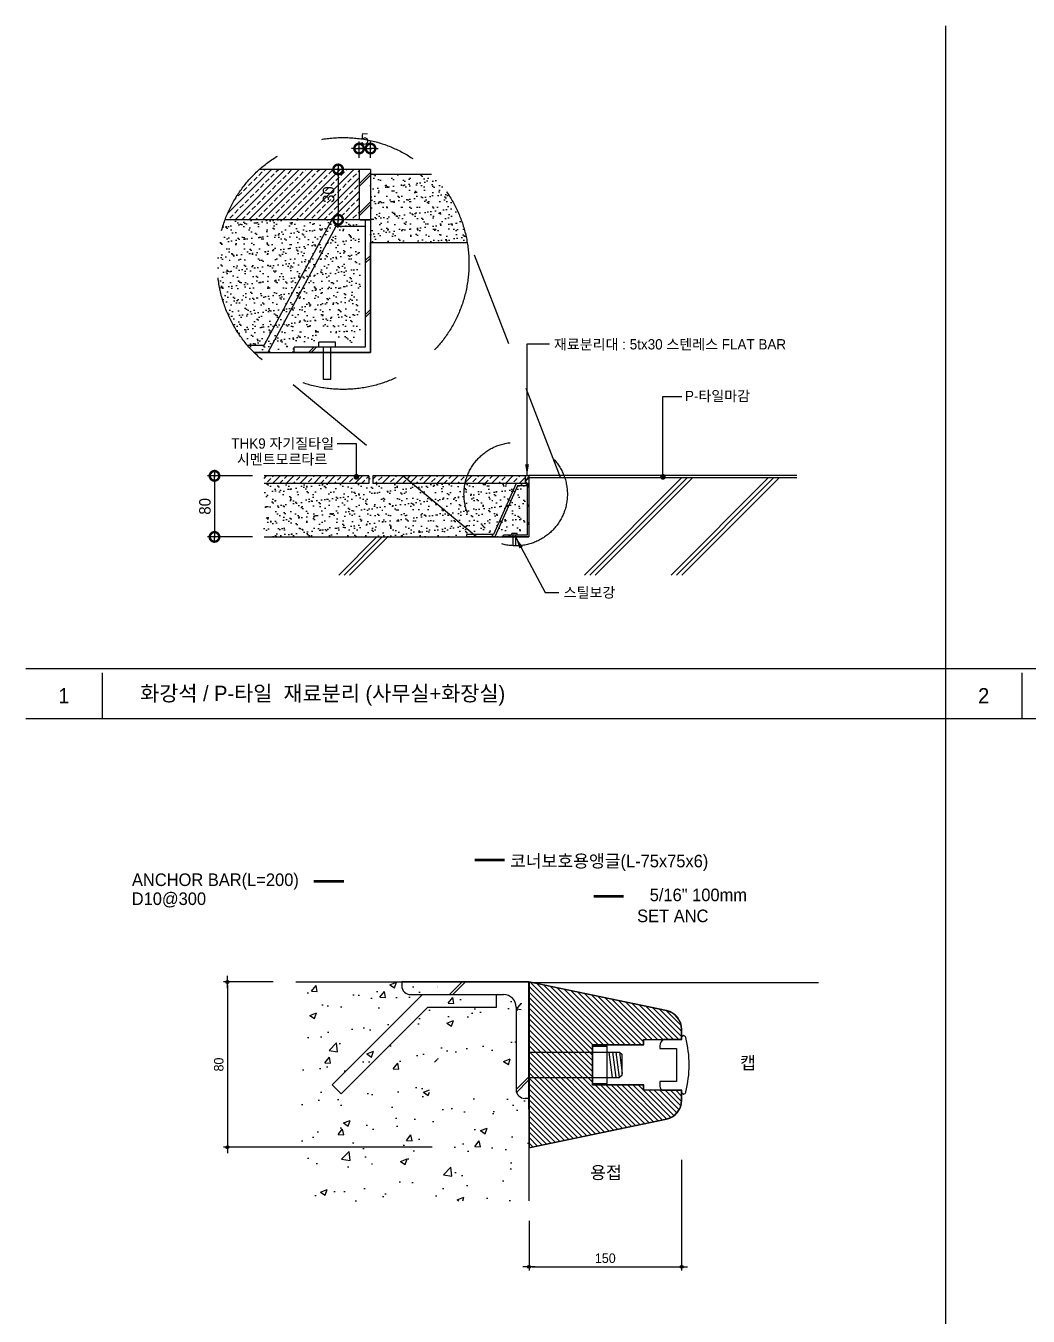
# Model space of a CAD drawing. Header units: millimetres. Extents: x 34525733 to 34529703, y -18666059 to -18663334.
# Drawn here: x 34525733 to 34527048, y -18665026 to -18663334 of the extents above; entities that cross this region are included whole.
import ezdxf
from ezdxf.enums import TextEntityAlignment as Align

# ---------------------------------------------------------------- set-up
doc = ezdxf.new("R2010")
doc.units = ezdxf.units.MM
doc.header["$LTSCALE"] = 100
doc.header["$MEASUREMENT"] = 0
doc.linetypes.add('HIDDEN', pattern=[0.375, 0.25, -0.125])
doc.layers.get('DEFPOINTS').update_dxf_attribs({"color": 124})
for name, color, linetype in [('3TEX', 3, 'Continuous'), ('7DIM', 9, 'Continuous'), ('9', 9, 'Continuous'), ('AA-XXXX-SDET', 7, 'Continuous'), ('D-1', 1, 'Continuous'), ('D-3', 3, 'Continuous'), ('D-7', 7, 'Continuous'), ('DETL', 9, 'Continuous'), ('FIN', 6, 'Continuous'), ('HAT', 8, 'Continuous'), ('SY', 1, 'Continuous'), ('TEXT', 7, 'Continuous')]:
    doc.layers.add(name, color=color, linetype=linetype)
doc.styles.add('1', font='')
doc.styles.add('나눔고딕', font='')
doc.styles.add('돋움', font='')
doc.styles.get('1').set_extended_font_data('Dotum')
doc.styles.get('나눔고딕').set_extended_font_data('Dotum')
doc.styles.get('돋움').set_extended_font_data('Dotum')
doc.dimstyles.new('DIM1', dxfattribs={"dimtxt": 3.5, "dimasz": 0.8, "dimexe": 1, "dimexo": 3, "dimgap": 1, "dimtad": 1, "dimdec": 0, "dimzin": 1, "dimlunit": 6, "dimtxsty": '나눔고딕', "dimblk": 'DIMDOT', "dimcen": 1, "dimclrd": 256, "dimclre": 256, "dimclrt": 3, "dimadec": 0, "dimazin": 0, "dimtfac": 1, "dimtdec": 0, "dimtix": 1, "dimtmove": 2, "dimatfit": 3, "dimldrblk": 'DIMDOT', "dimfxl": 0, "dimtolj": 1, "dimarcsym": 0})
doc.dimstyles.new('DIM5', dxfattribs={"dimscale": 5, "dimtxt": 2.5, "dimasz": 1, "dimexe": 2, "dimexo": 3, "dimgap": 1, "dimtad": 1, "dimdec": 0, "dimdsep": 46, "dimtxsty": '돋움', "dimblk": 'Arrow_Dot', "dimcen": 1, "dimclrd": 7, "dimclre": 7, "dimclrt": 3, "dimadec": 1, "dimazin": 0, "dimtfac": 1, "dimtdec": 0, "dimtix": 1, "dimtmove": 2, "dimatfit": 3, "dimldrblk": 'Arrow-V', "dimfxl": 0, "dimtolj": 1, "dimtzin": 0, "dimarcsym": 0})
doc.dimstyles.new('DIM5d', dxfattribs={"dimscale": 5, "dimtxt": 2.5, "dimasz": 1, "dimexe": 2, "dimexo": 3, "dimgap": 1, "dimtad": 1, "dimdec": 0, "dimdsep": 46, "dimtxsty": '돋움', "dimblk": 'DOT', "dimcen": 1, "dimclrd": 7, "dimclre": 7, "dimclrt": 3, "dimadec": 1, "dimazin": 0, "dimtfac": 1, "dimtdec": 0, "dimtix": 1, "dimtmove": 2, "dimatfit": 3, "dimldrblk": 'Arrow-D', "dimfxl": 0, "dimtolj": 1, "dimtzin": 0, "dimarcsym": 0})
doc.dimstyles.new('JLDD-50', dxfattribs={"dimscale": 5, "dimtxt": 3, "dimasz": 1, "dimexe": 1.8, "dimexo": 3, "dimgap": 1, "dimtad": 1, "dimdec": 0, "dimdsep": 46, "dimtxsty": '돋움', "dimblk": 'JLD-DOT', "dimcen": 2.5, "dimdle": 1.5, "dimclrd": 7, "dimclre": 7, "dimclrt": 3, "dimazin": 0, "dimtfac": 1, "dimtdec": 0, "dimtix": 1, "dimtmove": 2, "dimatfit": 3, "dimfxl": 0, "dimtolj": 1, "dimtzin": 0, "dimarcsym": 0})
pattern_1 = [(45, (34523371.675, -18669600.682), (-8.980256, 8.980256), []), (45, (34523380.656, -18669600.682), (-8.980256, 8.980256), [6.35, -3.175])]
pattern_2 = [(37.5, (34529384.153, -18670707.438), (-0.48001, 14.682397), [0, -11.5824, 0, -12.954, 0, -12.3825]), (7.5, (34529384.153, -18670707.438), (13.4857, 21.504753), [0, -6.2484, 0, -10.4394, 0, -4.0005]), (327.5, (34529374.78, -18670707.438), (23.729771, 0.043116), [0, -3.81, 0, -13.716, 0, -17.907]), (317.5, (34529374.78, -18670707.438), (22.906694, 6.68788), [0, -1.905, 0, -8.9916, 0, -10.287])]

# ---------------------------------------------------------------- blocks, each defined once
blk = doc.blocks.new('*X8')
at = {"color": 0}
for p, q in [((5241, 10926), (5499, 11184)), ((5252, 10980), (5477, 11205)), ((5263, 11033), (5435, 11205)), ((5274, 11087), (5389, 11201)), ((5899, 11117), (5986, 11205)), ((5899, 11160), (5944, 11205)), ((5899, 11202), (5902, 11205)), ((5899, 11075), (6022, 11198)), ((5899, 11033), (6052, 11185)), ((5899, 10990), (6076, 11167)), ((5219, 10819), (5499, 11099)), ((5230, 10873), (5499, 11142)), ((5859, 10823), (6124, 11087)), ((5899, 10948), (6097, 11145)), ((5899, 10905), (6113, 11119)), ((5185, 10658), (5499, 10972)), ((5196, 10712), (5499, 11014)), ((5207, 10765), (5499, 11057)), ((5859, 10781), (6131, 11052)), ((5859, 10738), (6138, 11017)), ((5859, 10696), (6145, 10982)), ((5152, 10497), (5539, 10885)), ((5163, 10551), (5517, 10905)), ((5174, 10605), (5499, 10930)), ((5859, 10653), (6153, 10947)), ((5859, 10611), (6160, 10912)), ((5859, 10865), (5899, 10905)), ((5859, 10568), (6167, 10877)), ((5129, 10390), (5539, 10800)), ((5140, 10444), (5539, 10842)), ((5380, 10005), (6182, 10807)), ((5423, 10005), (6189, 10771)), ((5859, 10526), (6175, 10842)), ((5096, 10229), (5539, 10673)), ((5107, 10283), (5539, 10715)), ((5118, 10337), (5539, 10757)), ((5465, 10005), (6197, 10736)), ((5508, 10005), (6204, 10701)), ((5550, 10005), (6211, 10666)), ((5074, 10122), (5539, 10588)), ((5085, 10176), (5539, 10630)), ((5593, 10005), (6219, 10631)), ((5635, 10005), (6226, 10596)), ((5677, 10005), (6233, 10561)), ((5051, 10015), (5541, 10505)), ((5062, 10069), (5539, 10545)), ((5083, 10005), (5583, 10505)), ((5126, 10005), (5626, 10505)), ((5168, 10005), (5668, 10505)), ((5211, 10005), (5711, 10505)), ((5253, 10005), (5753, 10505)), ((5296, 10005), (5796, 10505)), ((5338, 10005), (5838, 10505)), ((5720, 10005), (6241, 10526)), ((5762, 10005), (6248, 10491)), ((5805, 10005), (6255, 10455)), ((5847, 10005), (6263, 10420)), ((5890, 10005), (6270, 10385)), ((5932, 10005), (6277, 10350)), ((5974, 10005), (6284, 10315)), ((6017, 10005), (6292, 10280)), ((6059, 10005), (6299, 10245)), ((6102, 10005), (6306, 10210)), ((6144, 10005), (6314, 10175)), ((6187, 10005), (6321, 10139)), ((6229, 10005), (6328, 10104)), ((6271, 10005), (6336, 10069)), ((6314, 10005), (6343, 10034))]:
    blk.add_line(p, q, dxfattribs=at)
blk = doc.blocks.new('DIMDOT')
blk.add_line((-2, 0), (2, 0))
blk.add_circle((0, 0), 0.5)
blk = doc.blocks.new('*D9')
at = {"layer": '7DIM', "lineweight": -2}
for p, q in [((34526593.4, -18664820.7), (34526593.4, -18664966)), ((34526393.4, -18664900.8), (34526393.4, -18664966)), ((34526397.4, -18664961), (34526589.4, -18664961))]:
    blk.add_line(p, q, dxfattribs=at)
at = {"layer": 'DEFPOINTS', "color": 0}
for p in [(34526593.4, -18664805.7), (34526393.4, -18664885.8), (34526593.4, -18664961)]:
    blk.add_point(p, dxfattribs=at)
at = {"layer": '7DIM', "lineweight": -2, "xscale": 4, "yscale": 4, "zscale": 4, "rotation": 180}
blk.add_blockref('DIMDOT', (34526393.4, -18664961), dxfattribs=at)
at = {"layer": '7DIM', "lineweight": -2, "xscale": 4, "yscale": 4, "zscale": 4}
blk.add_blockref('DIMDOT', (34526593.4, -18664961), dxfattribs=at)
at = {"layer": '7DIM', "color": 3, "insert": (34526493.4, -18664949.8), "char_height": 12.5, "attachment_point": 5, "style": '나눔고딕'}
blk.add_mtext('\\A1;150', dxfattribs=at)
blk = doc.blocks.new('*D10')
at = {"layer": '7DIM', "lineweight": -2}
for p, q in [((34526057.8, -18664587.5), (34525992.6, -18664587.5)), ((34525997.6, -18664591.5), (34525997.6, -18664800.2)), ((34526266.1, -18664804.2), (34525992.6, -18664804.2))]:
    blk.add_line(p, q, dxfattribs=at)
at = {"layer": 'DEFPOINTS', "color": 0}
for p in [(34526072.8, -18664587.5), (34525997.6, -18664804.2), (34526281.1, -18664804.2)]:
    blk.add_point(p, dxfattribs=at)
at = {"layer": '7DIM', "lineweight": -2, "xscale": 4, "yscale": 4, "zscale": 4}
for p, rotation in [((34525997.6, -18664587.5), 90), ((34525997.6, -18664804.2), 270)]:
    blk.add_blockref('DIMDOT', p, dxfattribs=dict(at, rotation=rotation))
at = {"layer": '7DIM', "color": 3, "insert": (34525986.3, -18664695.8), "char_height": 12.5, "attachment_point": 5, "rotation": 90, "style": '나눔고딕'}
blk.add_mtext('\\A1;80', dxfattribs=at)
blk = doc.blocks.new('_DOTSMALL')
at = {"color": 0, "linetype": 'ByBlock', "const_width": 0.5}
blk.add_lwpolyline([(-0.0625, 0, 1), (0.0625, 0, 1)], format="xyb", close=True, dxfattribs=at)
blk = doc.blocks.new('JLD-DOT')
at = {"color": 7, "ltscale": 10}
for p, q in [((-1.59375, 0), (0.3125, 0)), ((1.59375, 0), (-0.3125, 0))]:
    blk.add_line(p, q, dxfattribs=at)
at = {"color": 7, "ltscale": 10, "extrusion": (0, 0, -1), "xscale": 5, "yscale": 5, "zscale": -5, "rotation": 180}
blk.add_blockref('_DOTSMALL', (0, 0), dxfattribs=at)
at = {"color": 7, "ltscale": 10, "xscale": 5, "yscale": 5, "zscale": 5, "rotation": 180}
blk.add_blockref('_DOTSMALL', (0, 0), dxfattribs=at)
blk = doc.blocks.new('*D26')
at = {"layer": 'D-7', "color": 7, "lineweight": -2, "ltscale": 0.8}
for p, q in [((34526030.7, -18663924), (34525971.7, -18663924)), ((34525980.7, -18663929), (34525980.7, -18663999)), ((34526030.7, -18664004), (34525971.7, -18664004))]:
    blk.add_line(p, q, dxfattribs=at)
at = {"layer": 'DEFPOINTS', "color": 0}
for p in [(34526045.7, -18663924), (34525980.7, -18664004), (34526045.7, -18664004)]:
    blk.add_point(p, dxfattribs=at)
at = {"layer": 'D-7', "color": 7, "lineweight": -2, "xscale": 5, "yscale": 5, "zscale": 5}
for p, rotation in [((34525980.7, -18663924), 90), ((34525980.7, -18664004), 270)]:
    blk.add_blockref('JLD-DOT', p, dxfattribs=dict(at, rotation=rotation))
at = {"layer": 'D-7', "color": 3, "insert": (34525968.2, -18663964), "char_height": 15, "attachment_point": 5, "rotation": 90, "style": '돋움'}
blk.add_mtext('\\A1;80', dxfattribs=at)
blk = doc.blocks.new('*D27')
at = {"layer": 'D-7', "color": 7, "lineweight": -2, "ltscale": 0.8}
for p, q in [((34526170.4, -18663507.2), (34526170.4, -18663485.8)), ((34526185.4, -18663507.2), (34526185.4, -18663485.8)), ((34526165.4, -18663494.8), (34526160.4, -18663494.8)), ((34526170.4, -18663494.8), (34526185.4, -18663494.8)), ((34526190.4, -18663494.8), (34526195.4, -18663494.8))]:
    blk.add_line(p, q, dxfattribs=at)
at = {"layer": 'DEFPOINTS', "color": 0}
for p in [(34526185.4, -18663494.8), (34526170.4, -18663522.2), (34526185.4, -18663522.2)]:
    blk.add_point(p, dxfattribs=at)
at = {"layer": 'D-7', "color": 7, "lineweight": -2, "xscale": 5, "yscale": 5, "zscale": 5}
blk.add_blockref('JLD-DOT', (34526170.4, -18663494.8), dxfattribs=at)
at = {"layer": 'D-7', "color": 7, "lineweight": -2, "xscale": 5, "yscale": 5, "zscale": 5, "rotation": 180}
blk.add_blockref('JLD-DOT', (34526185.4, -18663494.8), dxfattribs=at)
at = {"layer": 'D-7', "color": 3, "insert": (34526177.9, -18663482.3), "char_height": 15, "attachment_point": 5, "style": '돋움'}
blk.add_mtext('\\A1;5', dxfattribs=at)
blk = doc.blocks.new('*D28')
at = {"layer": 'D-7', "color": 7, "lineweight": -2, "ltscale": 0.8}
for p, q in [((34526155.4, -18663522.2), (34526133.9, -18663522.2)), ((34526142.9, -18663527.2), (34526142.9, -18663583.2)), ((34526155.4, -18663588.2), (34526133.9, -18663588.2))]:
    blk.add_line(p, q, dxfattribs=at)
at = {"layer": 'DEFPOINTS', "color": 0}
for p in [(34526170.4, -18663522.2), (34526142.9, -18663588.2), (34526170.4, -18663588.2)]:
    blk.add_point(p, dxfattribs=at)
at = {"layer": 'D-7', "color": 7, "lineweight": -2, "xscale": 5, "yscale": 5, "zscale": 5}
for p, rotation in [((34526142.9, -18663522.2), 90), ((34526142.9, -18663588.2), 270)]:
    blk.add_blockref('JLD-DOT', p, dxfattribs=dict(at, rotation=rotation))
at = {"layer": 'D-7', "color": 3, "insert": (34526130.4, -18663555.2), "char_height": 15, "attachment_point": 5, "rotation": 90, "style": '돋움'}
blk.add_mtext('\\A1;30', dxfattribs=at)
blk = doc.blocks.new('Arrow-V')
at = {"color": 0}
blk.add_solid([(-3, 0.5), (0, 0), (-3, -0.5)], dxfattribs=at)
blk = doc.blocks.new('Arrow_Dot')
at = {"color": 0, "linetype": 'ByBlock', "lineweight": -2}
for q in [(-1, 0), (2, 0)]:
    blk.add_line((0, 0), q, dxfattribs=at)
at = {"color": 0, "linetype": 'ByBlock', "const_width": 0.5}
blk.add_lwpolyline([(-0.25, 0, 1), (0.25, 0, 1)], format="xyb", close=True, dxfattribs=at)
blk = doc.blocks.new('_Dot')
at = {"color": 0, "linetype": 'ByBlock', "lineweight": -2}
blk.add_line((-0.5, 0), (-1, 0), dxfattribs=at)
at = {"color": 0, "linetype": 'ByBlock', "const_width": 0.5}
blk.add_lwpolyline([(-0.25, 0, 1), (0.25, 0, 1)], format="xyb", close=True, dxfattribs=at)
blk = doc.blocks.new('Arrow-D')
at = {"color": 0, "xscale": 1.5, "yscale": 1.5, "zscale": 1.5}
blk.add_blockref('_Dot', (0, 0), dxfattribs=at)

msp = doc.modelspace()

# ---------------------------------------------------------------- hatches: boundary and pattern name
at = {"layer": 'DETL'}
h = msp.add_hatch(dxfattribs=at)
h.set_pattern_fill('AR-CONC', color=9, scale=12.5, style=0)
h.set_pattern_definition([(50, (34503959.19, -18697074.224), (89.65752, -7.84402), [9.375, -103.125]), (355, (34503959.19, -18697074.22), (-17.34392, 94.02402), [7.5, -82.5]), (100.4514, (34503966.66, -18697074.88), (72.31367, 86.17994), [7.96752, -87.64276]), (46.1842, (34503959.19, -18697049.22), (133.40513, -20.68988), [14.0625, -154.6875]), (96.6356, (34503970.31, -18697050.95), (116.83284, 121.76473), [11.9513, -131.46412]), (351.1842, (34503959.19, -18697049.22), (116.83274, 121.76483), [11.25, -123.75]), (21, (34503971.69, -18697055.474), (74.61338, -50.32736), [9.375, -103.125]), (326, (34503971.69, -18697055.47), (30.41442, 90.64376), [7.5, -82.5]), (71.4514, (34503977.91, -18697059.67), (105.02783, 40.31631), [7.96752, -87.64276]), (37.5, (34503959.19, -18697074.224), (1.519982, 41.611732), [0, -81.5, 0, -83.75, 0, -82.8125]), (7.5, (34503959.19, -18697074.224), (32.88369, 49.301464), [0, -47.75, 0, -79.625, 0, -31.5625]), (327.5, (34503931.316, -18697074.224), (66.727805, -2.81936), [0, -31.25, 0, -97.5, 0, -129.375]), (317.5, (34503918.816, -18697074.224), (72.89827, 12.51312), [0, -40.625, 0, -64.75, 0, -91.875])])
h.paths.add_polyline_path([(34526393.1, -18664874.5), (34526393.1, -18664839.2), (34526393.1, -18664737.5), (34526383.1, -18664737.5), (34526383.1, -18664730.1), (34526362.7, -18664730.1), (34526272.7, -18664738.1), (34526272.7, -18664734), (34526262.7, -18664734), (34526262.7, -18664692.7), (34526272.7, -18664692.7), (34526272.7, -18664688.6), (34526362.7, -18664696.6), (34526383.1, -18664696.6), (34526383.1, -18664597.5), (34526243.1, -18664597.5), (34526243.1, -18664587.5), (34526087.6, -18664587.5), (34526087.6, -18664874.5)])
h.paths.add_polyline_path([(34526175.3, -18664655.8), (34526292.3, -18664655.8), (34526292.3, -18664635.4), (34526175.3, -18664635.4)], flags=24)
at = {"layer": 'HAT', "ltscale": 0.8}
h = msp.add_hatch(dxfattribs=at)
h.set_pattern_fill('ANSI33', color=256, scale=2, style=0)
h.set_pattern_definition(pattern_1)
h.paths.add_polyline_path([(34526170.4, -18663522.2), (34526039.7, -18663522.2, 0.12288), (34525994.6, -18663588.2), (34526170.4, -18663588.2)])
h.paths.add_polyline_path([(34526119.1, -18663568.3), (34526119.1, -18663542.1), (34526141.6, -18663542.1), (34526141.6, -18663568.3)], flags=24)
at = {"layer": 'HAT'}
h = msp.add_hatch(dxfattribs=at)
h.set_pattern_fill('AR-SAND', color=8, scale=0.3, style=0)
h.set_pattern_definition([(37.5, (34523371.675, -18669600.682), (-0.48001, 14.682397), [0, -11.5824, 0, -12.954, 0, -12.3825]), (7.5, (34523371.675, -18669600.682), (13.4857, 21.504753), [0, -6.2484, 0, -10.4394, 0, -4.0005]), (327.5, (34523362.303, -18669600.682), (23.72977, 0.043116), [0, -3.81, 0, -13.716, 0, -17.907]), (317.5, (34523362.303, -18669600.682), (22.906694, 6.68788), [0, -1.905, 0, -8.9916, 0, -10.287])])
h.paths.add_polyline_path([(34526185.4, -18663528.2), (34526265.5, -18663528.2, -0.157354), (34526312.2, -18663618.2), (34526185.4, -18663618.2), (34526185.4, -18663588.2)])
h = msp.add_hatch(dxfattribs=at)
h.set_pattern_fill('AR-SAND', color=8, scale=0.3, style=0)
h.set_pattern_definition(pattern_2)
h.paths.add_polyline_path([(34526171.9, -18663588.2), (34526170.4, -18663588.2), (34525994.6, -18663588.2, 0.088945), (34525984.3, -18663645.5, 0.19872), (34526032.5, -18663762.2), (34526085, -18663762.2), (34526085, -18663748.7), (34526117.6, -18663748.7), (34526117.6, -18663735.2), (34526139.3, -18663735.2), (34526139.3, -18663748.7), (34526171.9, -18663748.7)])
at = {"layer": 'HAT', "ltscale": 0.8}
h = msp.add_hatch(dxfattribs=at)
h.set_pattern_fill('ANSI33', color=256, scale=2, style=0)
h.set_pattern_definition(pattern_1)
h.paths.add_polyline_path([(34526183.2, -18663924), (34526045.7, -18663924), (34526045.7, -18663934), (34526183.2, -18663934)])
at = {"layer": 'HAT'}
h = msp.add_hatch(dxfattribs=at)
h.set_pattern_fill('AR-SAND', color=8, scale=0.3, style=0)
h.set_pattern_definition(pattern_2)
h.paths.add_polyline_path([(34526236.6, -18663934), (34526188.2, -18663934), (34526188.2, -18663924, -0.987089), (34526183.2, -18663924), (34526183.2, -18663934), (34526045.7, -18663934), (34526045.7, -18664004), (34526324.3, -18664004)])
h.paths.add_polyline_path([(34526309.4, -18663934), (34526236.6, -18663934), (34526324.3, -18664004, -0.178982), (34526307.9, -18663959.9, -0.002653)])
h.paths.add_polyline_path([(34526388.7, -18663946), (34526388.2, -18663934), (34526309.4, -18663934, 0.002653), (34526307.9, -18663959.9, 0.178982), (34526324.3, -18664004), (34526359.7, -18664004), (34526359.7, -18663999.5), (34526370.6, -18663999.5), (34526370.6, -18663995), (34526377.9, -18663995), (34526377.9, -18663999.5), (34526388.7, -18663999.5)])
at = {"layer": 'HAT', "ltscale": 0.8}
h = msp.add_hatch(dxfattribs=at)
h.set_pattern_fill('ANSI33', color=256, scale=2, style=0)
h.set_pattern_definition(pattern_1)
h.paths.add_polyline_path([(34526388.2, -18663924), (34526188.2, -18663924), (34526188.2, -18663934), (34526388.2, -18663934)])

# ---------------------------------------------------------------- linework, layer by layer
at = {"layer": '9'}
for p, q in [((34526939.8, -18663333.9), (34526939.8, -18665150.6)), ((34529353.1, -18664177.2), (34525733.1, -18664177.2)), ((34525733.1, -18664242.2), (34529353.1, -18664242.2))]:
    msp.add_line(p, q, dxfattribs=at)
at = {"layer": 'AA-XXXX-SDET', "color": 2, "linetype": 'Continuous'}
for p, q in [((34526170.4, -18663522.2), (34526170.4, -18663588.2)), ((34526185.4, -18663522.2), (34526170.4, -18663522.2)), ((34526185.4, -18663522.2), (34526185.4, -18663588.2)), ((34526185.4, -18663588.2), (34526170.4, -18663588.2)), ((34526185.4, -18663588.2), (34526170.4, -18663588.2)), ((34526171.9, -18663588.2), (34526185.4, -18663588.2)), ((34526171.9, -18663588.2), (34526185.4, -18663588.2)), ((34526185.4, -18663618.2), (34526312.2, -18663618.2)), ((34526185.4, -18663762.2), (34526185.4, -18663618.2)), ((34526032.5, -18663762.2), (34526185.4, -18663762.2)), ((34526393.2, -18663926), (34526744.8, -18663926)), ((34526393.2, -18663944), (34526393.2, -18664004)), ((34526045.7, -18664004), (34526393.2, -18664004))]:
    msp.add_line(p, q, dxfattribs=at)
at = {"layer": 'AA-XXXX-SDET', "color": 8}
for p, q in [((34525833.1, -18664182.2), (34525833.1, -18664242.2)), ((34527039.8, -18664182.2), (34527039.8, -18664242.2))]:
    msp.add_line(p, q, dxfattribs=at)
at = {"layer": 'D-1', "color": 1, "ltscale": 0.8}
for p, q in [((34526170.4, -18663541.2), (34526185.4, -18663526.2)), ((34526170.4, -18663544.7), (34526185.4, -18663529.7)), ((34526170.4, -18663579.5), (34526185.4, -18663564.5)), ((34526170.4, -18663583), (34526185.4, -18663568))]:
    msp.add_line(p, q, dxfattribs=at)
at = {"layer": 'D-3', "color": 3, "ltscale": 0.8}
for p, q in [((34526134.5, -18663588.2), (34526045.2, -18663753.2)), ((34526178.5, -18663588.2), (34526134.5, -18663588.2)), ((34526178.5, -18663588.2), (34526178.5, -18663597.2)), ((34526178.5, -18663588.2), (34526178.5, -18663755.3)), ((34526185.4, -18663588.2), (34526185.4, -18663762.2)), ((34526185.4, -18663588.2), (34526185.4, -18663762.2)), ((34526139.9, -18663597.2), (34526050.6, -18663762.2)), ((34526178.5, -18663597.2), (34526139.9, -18663597.2)), ((34526045.2, -18663753.2), (34526024.2, -18663753.2)), ((34526178.5, -18663755.3), (34526085, -18663755.3)), ((34526085, -18663762.2), (34526085, -18663755.3)), ((34526104.1, -18663762.2), (34526110.9, -18663755.3)), ((34526107.6, -18663762.2), (34526114.5, -18663755.3)), ((34526139.3, -18663748.6), (34526117.6, -18663748.6)), ((34526117.6, -18663755.3), (34526117.6, -18663748.6)), ((34526139.3, -18663748.7), (34526117.6, -18663748.7)), ((34526139.3, -18663755.3), (34526117.6, -18663755.3)), ((34526133.3, -18663748.7), (34526123.6, -18663748.7)), ((34526123.6, -18663797.5), (34526123.6, -18663755.3)), ((34526133.3, -18663755.3), (34526123.6, -18663755.3)), ((34526133.3, -18663797.5), (34526133.3, -18663755.3)), ((34526139.3, -18663755.3), (34526139.3, -18663748.6)), ((34526050.6, -18663762.2), (34526032.5, -18663762.2)), ((34526185.4, -18663762.2), (34526085, -18663762.2)), ((34526185.4, -18663762.2), (34526085, -18663762.2)), ((34526133.3, -18663797.5), (34526123.6, -18663797.5)), ((34526133.3, -18663797.5), (34526123.6, -18663797.5)), ((34526376.3, -18663934), (34526346.5, -18664001)), ((34526378.1, -18663937), (34526348.3, -18664004)), ((34526393.2, -18663934), (34526376.3, -18663934)), ((34526390.9, -18663937), (34526378.1, -18663937)), ((34526390.9, -18663934), (34526390.9, -18664001.7)), ((34526390.9, -18663934), (34526390.9, -18663937)), ((34526393.2, -18663934), (34526393.2, -18664004)), ((34526393.2, -18663934), (34526393.2, -18664004)), ((34526390.9, -18663963.9), (34526393.2, -18663961.6)), ((34526390.9, -18663965.1), (34526393.2, -18663962.8)), ((34526390.9, -18663987.6), (34526393.2, -18663985.3)), ((34526390.9, -18663988.8), (34526393.2, -18663986.5)), ((34526311.9, -18664004), (34526311.9, -18664001)), ((34526346.5, -18664001), (34526311.9, -18664001)), ((34526348.3, -18664004), (34526311.9, -18664004)), ((34526359.7, -18664004), (34526359.7, -18664001.7)), ((34526390.9, -18664001.7), (34526359.7, -18664001.7)), ((34526393.2, -18664004), (34526359.7, -18664004)), ((34526366.1, -18664004), (34526368.4, -18664001.7)), ((34526367.3, -18664004), (34526369.6, -18664001.7)), ((34526370.6, -18664001.7), (34526370.6, -18663999.5)), ((34526377.9, -18663999.5), (34526370.6, -18663999.5)), ((34526377.9, -18664001.7), (34526370.6, -18664001.7)), ((34526375.9, -18664001.7), (34526372.6, -18664001.7)), ((34526372.6, -18664015.8), (34526372.6, -18664001.7)), ((34526375.9, -18664015.8), (34526375.9, -18664001.7)), ((34526377.9, -18664001.7), (34526377.9, -18663999.5)), ((34526375.9, -18664015.8), (34526372.6, -18664015.8))]:
    msp.add_line(p, q, dxfattribs=at)
at = {"layer": 'D-7', "color": 0, "linetype": 'HIDDEN', "ltscale": 5}
for p, q in [((34526434.5, -18663926), (34526303.4, -18663586.3)), ((34526324.3, -18664004), (34526032.5, -18663762.2))]:
    msp.add_line(p, q, dxfattribs=at)
at = {"layer": 'D-7', "color": 0, "linetype": 'HIDDEN'}
for p, q in [((34526178.5, -18663641.8), (34526185.4, -18663634.9)), ((34526178.5, -18663645.3), (34526185.4, -18663638.4)), ((34526178.5, -18663712.8), (34526185.4, -18663705.9)), ((34526178.5, -18663716.4), (34526185.4, -18663709.5))]:
    msp.add_line(p, q, dxfattribs=at)
at = {"layer": 'D-7', "color": 0, "linetype": 'HIDDEN', "ltscale": 5}
for centre, radius in [((34526149.4, -18663645.5), 165.1), ((34526375.8, -18663947.9), 67.8)]:
    msp.add_circle(centre, radius, dxfattribs=at)
at = {"layer": 'DETL', "color": 2}
for p, q in [((34526087.6, -18664587.5), (34526393.1, -18664587.5)), ((34526393.1, -18664587.5), (34526226.4, -18664587.5)), ((34526226.4, -18664587.5), (34526226.4, -18664592.5)), ((34526393.1, -18664587.5), (34526393.1, -18664874.5)), ((34526393.1, -18664754.2), (34526393.1, -18664587.5)), ((34526135.1, -18664722.6), (34526253.5, -18664604.2)), ((34526238.1, -18664604.2), (34526359.8, -18664604.2)), ((34526350.8, -18664620.8), (34526350.8, -18664604.2)), ((34526146.8, -18664734.4), (34526260.4, -18664620.8)), ((34526260.4, -18664620.8), (34526350.8, -18664620.8)), ((34526376.4, -18664620.8), (34526376.4, -18664728.5)), ((34526146.8, -18664734.4), (34526135.1, -18664722.6)), ((34526388.1, -18664740.1), (34526393.1, -18664740.1))]:
    msp.add_line(p, q, dxfattribs=at)
at = {"layer": 'DETL', "color": 9}
for p, q in [((34526305.7, -18664587.5), (34526289.1, -18664604.2)), ((34526309.9, -18664587.5), (34526293.2, -18664604.2)), ((34526395.1, -18664588.3), (34526772.9, -18664588.3)), ((34526498.2, -18664679.5), (34526502.4, -18664713)), ((34526502.8, -18664679.5), (34526507, -18664713)), ((34526507.3, -18664679.5), (34526511.5, -18664713)), ((34526511.9, -18664679.5), (34526515.4, -18664707.4)), ((34526393.1, -18664711.9), (34526376.4, -18664728.6)), ((34526393.1, -18664716), (34526376.4, -18664732.7))]:
    msp.add_line(p, q, dxfattribs=at)
at = {"layer": 'DETL', "color": 3}
msp.add_line((34526253.5, -18664604.2), (34526350.8, -18664604.2), dxfattribs=at)
at = {"layer": 'DETL', "color": 4}
for p, q in [((34526476.8, -18664671.9), (34526495.9, -18664671.9)), ((34526495.9, -18664720.6), (34526495.9, -18664671.9)), ((34526393.4, -18664679.5), (34526477.1, -18664679.5)), ((34526476.8, -18664679.5), (34526512, -18664679.5)), ((34526512, -18664679.5), (34526515.4, -18664682.8)), ((34526515.4, -18664709.7), (34526515.4, -18664682.8)), ((34526393.4, -18664713), (34526477.1, -18664713)), ((34526476.8, -18664713), (34526512, -18664713)), ((34526476.8, -18664720.6), (34526495.9, -18664720.6)), ((34526515.4, -18664709.7), (34526512, -18664713))]:
    msp.add_line(p, q, dxfattribs=at)
for points in [[(34526543.8, -18664669.9), (34526543.8, -18664663.2), (34526593.8, -18664663.2), (34526593.8, -18664649.9, 0.355257), (34526573.6, -18664625.1), (34526393.1, -18664587.5), (34526393.1, -18664805), (34526573.6, -18664767.4, 0.355257), (34526593.8, -18664742.6), (34526593.8, -18664729.2), (34526543.8, -18664729.2), (34526543.8, -18664722.6), (34526477.1, -18664722.6), (34526477.1, -18664669.9)], [(34526543.4, -18664669.6), (34526543.4, -18664662.9), (34526593.4, -18664662.9), (34526593.4, -18664649.9, 0.355257), (34526573.5, -18664625.4), (34526393.4, -18664587.9), (34526393.4, -18664804.6), (34526573.5, -18664767.1, 0.355257), (34526593.4, -18664742.6), (34526593.4, -18664729.6), (34526543.4, -18664729.6), (34526543.4, -18664722.9), (34526476.8, -18664722.9), (34526476.8, -18664669.6)]]:
    msp.add_lwpolyline(points, format="xyb", close=True, dxfattribs=at)
msp.add_lwpolyline([(34526599.1, -18664660.4, 0.345013), (34526595.9, -18664657.9), (34526596.3, -18664657.9, 0.446356), (34526593.4, -18664661.2), (34526593.4, -18664662.9), (34526570.1, -18664662.9, 0.301385), (34526565.1, -18664671.2), (34526565.1, -18664674.6), (34526586.8, -18664674.6), (34526586.8, -18664717.9), (34526565.1, -18664717.9), (34526565.1, -18664724.6, 0.414214), (34526570.1, -18664729.6), (34526593.4, -18664729.6), (34526593.4, -18664731.2, 0.43149), (34526596.5, -18664734.6), (34526595.9, -18664734.6, 0.345013), (34526599.1, -18664732, 0.345013)], format="xyb", dxfattribs=at)
at = {"layer": 'DETL', "color": 2}
for centre, radius, start, end in [((34526238.1, -18664592.5), 11.7, 180, 270), ((34526359.8, -18664620.8), 16.7, 0, 90), ((34526388.1, -18664728.5), 11.7, 180, 270)]:
    msp.add_arc(centre, radius, start, end, dxfattribs=at)
at = {"layer": 'DETL', "color": 4}
msp.add_arc((34526454, -18664696.2), 149.4, 346.1404, 13.8596, dxfattribs=at)
at = {"layer": 'FIN', "ltscale": 0.8}
for p, q in [((34526170.4, -18663522.2), (34526039.7, -18663522.2)), ((34526185.4, -18663528.2), (34526265.5, -18663528.2)), ((34526170.4, -18663588.2), (34525994.6, -18663588.2)), ((34526183.2, -18663924), (34526045.7, -18663924)), ((34526183.2, -18663924), (34526183.2, -18663934)), ((34526188.2, -18663924), (34526188.2, -18663934)), ((34526388.2, -18663924), (34526188.2, -18663924)), ((34526393.2, -18663924), (34526388.2, -18663924)), ((34526388.2, -18663924), (34526388.2, -18663934)), ((34526388.2, -18663930.3), (34526393.2, -18663925.3)), ((34526388.2, -18663931.5), (34526393.2, -18663926.5)), ((34526393.2, -18663923), (34526744.8, -18663923)), ((34526393.2, -18663924), (34526393.2, -18663934)), ((34526393.2, -18663926), (34526744.8, -18663926)), ((34526183.2, -18663934), (34526045.7, -18663934)), ((34526388.2, -18663934), (34526188.2, -18663934)), ((34526388.2, -18663931.1), (34526393.2, -18663938.1)), ((34526388.2, -18663932.3), (34526393.2, -18663939.3)), ((34526393.2, -18663934), (34526388.2, -18663934)), ((34526388.7, -18663934), (34526393.2, -18663934))]:
    msp.add_line(p, q, dxfattribs=at)
at = {"layer": 'HAT', "color": 8}
for p, q in [((34526466, -18664054), (34526594, -18663926)), ((34526473.1, -18664054), (34526601.1, -18663926)), ((34526480.1, -18664054), (34526608.1, -18663926)), ((34526579.6, -18664054), (34526707.6, -18663926)), ((34526586.7, -18664054), (34526714.7, -18663926)), ((34526593.8, -18664054), (34526721.8, -18663926)), ((34526143.8, -18664054), (34526193.8, -18664004)), ((34526150.8, -18664054), (34526200.8, -18664004)), ((34526157.9, -18664054), (34526207.9, -18664004))]:
    msp.add_line(p, q, dxfattribs=at)
at = {"layer": 'SY', "lineweight": 50}
for p, q in [((34526322.1, -18664427.4), (34526361.2, -18664427.4)), ((34526111.1, -18664455.6), (34526150.2, -18664455.6)), ((34526478.2, -18664475), (34526517.4, -18664475))]:
    msp.add_line(p, q, dxfattribs=at)
for points in [[(34526273.3, -18664593.4, 0, 5, 0), (34526277.3, -18664579, 0, 0, 0), (34526322.1, -18664427.4, 0, 0, 0)], [(34526206.7, -18664655.6, 0, 5, 0), (34526202.6, -18664641.1, 0, 0, 0), (34526150.2, -18664455.6, 0, 0, 0)], [(34526421.8, -18664675, 0, 5, 0), (34526425.9, -18664660.6, 0, 0, 0), (34526478.2, -18664475, 0, 0, 0)], [(34526597.1, -18664693, 0, 5, 0), (34526612.1, -18664693, 0, 0, 0), (34526658.8, -18664693, 0, 0, 0)], [(34526393.1, -18664711.9, 0, 5, 0), (34526397.2, -18664726.3, 0, 0, 0), (34526428.4, -18664837, 0, 0, 0), (34526463.8, -18664837, 0, 0, 0)]]:
    msp.add_lwpolyline(points, format="xyseb", dxfattribs=at)
at = {"layer": 'TEXT'}
for p, q in [((34526390.7, -18663751), (34526420, -18663751)), ((34526414.5, -18664076.7), (34526432.6, -18664076.7))]:
    msp.add_line(p, q, dxfattribs=at)

# ---------------------------------------------------------------- block references
at = {"layer": 'DETL', "color": 5, "xscale": 0.1666666666669698, "yscale": 0.1666666666669698, "zscale": 0.1666666666669698, "rotation": 270}
msp.add_blockref('*X8', (34524726, -18663746.4), dxfattribs=at)

# ---------------------------------------------------------------- texts
at = {"layer": '3TEX', "linetype": 'Continuous', "style": '1'}
for s, p in [('코너보호용앵글(L-75x75x6)', (34526368.4, -18664429)), ('ANCHOR BAR(L=200)', (34525872.4, -18664453.5)), ('D10@300', (34525872.1, -18664478.4))]:
    msp.add_text(s, height=16.5, dxfattribs=at).set_placement(p, align=Align.MIDDLE_LEFT)
for s, p in [('5/16" 100mm', (34526679.3, -18664473.4)), ('SET ANC', (34526628.7, -18664500.9)), ('캡', (34526690.9, -18664693.5)), ('용접', (34526515, -18664837.5))]:
    msp.add_text(s, height=16.5, dxfattribs=at).set_placement(p, align=Align.MIDDLE_RIGHT)
at = {"layer": 'TEXT', "color": 3, "style": '돋움'}
for s, p in [('재료분리대 : 5tx30 스텐레스 FLAT BAR', (34526426, -18663751.5)), ('스틸보강', (34526438.8, -18664076.8))]:
    msp.add_text(s, height=13.5, dxfattribs=at).set_placement(p, align=Align.MIDDLE_LEFT)
for s, insert, char_height, attachment_point in [('P-타일마감', (34526597.9, -18663812.5), 13.5, 1), ('{\\fDotum|b0|i0|c129|p50;THK9 자기질타일}', (34526137.5, -18663874.8), 13.5, 3), ('시멘트모르타르', (34526010, -18663895.5), 13.5, 1), ('화강석 / P-타일  재료분리 (사무실+화장실)', (34525883.1, -18664212.2), 20, 4), ('1', (34525783.1, -18664212.2), 20, 5), ('2', (34526989.8, -18664212.2), 20, 5)]:
    msp.add_mtext(s, dxfattribs=dict(at, insert=insert, char_height=char_height, attachment_point=attachment_point))

# ---------------------------------------------------------------- dimensions: what is measured, and where the dimension line sits
at = {"layer": '7DIM'}
dim = msp.add_linear_dim(base=(34525997.6, -18664804.2), p1=(34526072.8, -18664587.5), p2=(34526281.1, -18664804.2), angle=270, text='80', dimstyle='DIM1', override={"dimscale": 5, "dimtxt": 2.5}, dxfattribs=at)
dim.commit()
dim.dimension.update_dxf_attribs({"geometry": '*D10', "text_midpoint": (34525986.3, -18664695.8)})
dim = msp.add_linear_dim(base=(34526593.4, -18664961), p1=(34526393.4, -18664885.8), p2=(34526593.4, -18664805.7), text='150', dimstyle='DIM1', override={"dimscale": 5, "dimtxt": 2.5}, dxfattribs=at)
dim.commit()
dim.dimension.update_dxf_attribs({"geometry": '*D9', "text_midpoint": (34526493.4, -18664949.8)})
at = {"layer": 'D-7', "color": 0, "ltscale": 0.8}
dim = msp.add_linear_dim(base=(34526185.4, -18663494.8), p1=(34526170.4, -18663522.2), p2=(34526185.4, -18663522.2), text='5', dimstyle='JLDD-50', dxfattribs=at)
dim.commit()
dim.dimension.update_dxf_attribs({"geometry": '*D27', "text_midpoint": (34526177.9, -18663482.3)})
dim = msp.add_linear_dim(base=(34526142.9, -18663588.2), p1=(34526170.4, -18663522.2), p2=(34526170.4, -18663588.2), angle=90, text='30', dimstyle='JLDD-50', dxfattribs=at)
dim.commit()
dim.dimension.update_dxf_attribs({"geometry": '*D28', "text_midpoint": (34526130.4, -18663555.2)})
at = {"layer": 'D-7', "ltscale": 0.8}
dim = msp.add_linear_dim(base=(34525980.7, -18664004), p1=(34526045.7, -18663924), p2=(34526045.7, -18664004), angle=90, dimstyle='JLDD-50', dxfattribs=at)
dim.commit()
dim.dimension.update_dxf_attribs({"geometry": '*D26', "text_midpoint": (34525968.2, -18663964)})

# ---------------------------------------------------------------- leaders
at = {"layer": 'TEXT'}
for points in [[(34526390.7, -18663924), (34526390.7, -18663751)], [(34526375.9, -18664004.8), (34526414.5, -18664076.7)]]:
    msp.add_leader(points, dimstyle='DIM5', dxfattribs=at)
at = {"layer": 'TEXT', "color": 7}
for points in [[(34526569, -18663925.3), (34526569, -18663819.8), (34526594, -18663819.8)], [(34526166.8, -18663925.3), (34526166.8, -18663881.9), (34526141.8, -18663881.9)]]:
    msp.add_leader(points, dimstyle='DIM5d', override={"dimtad": 0}, dxfattribs=at)

doc.saveas('drawing.dxf')
